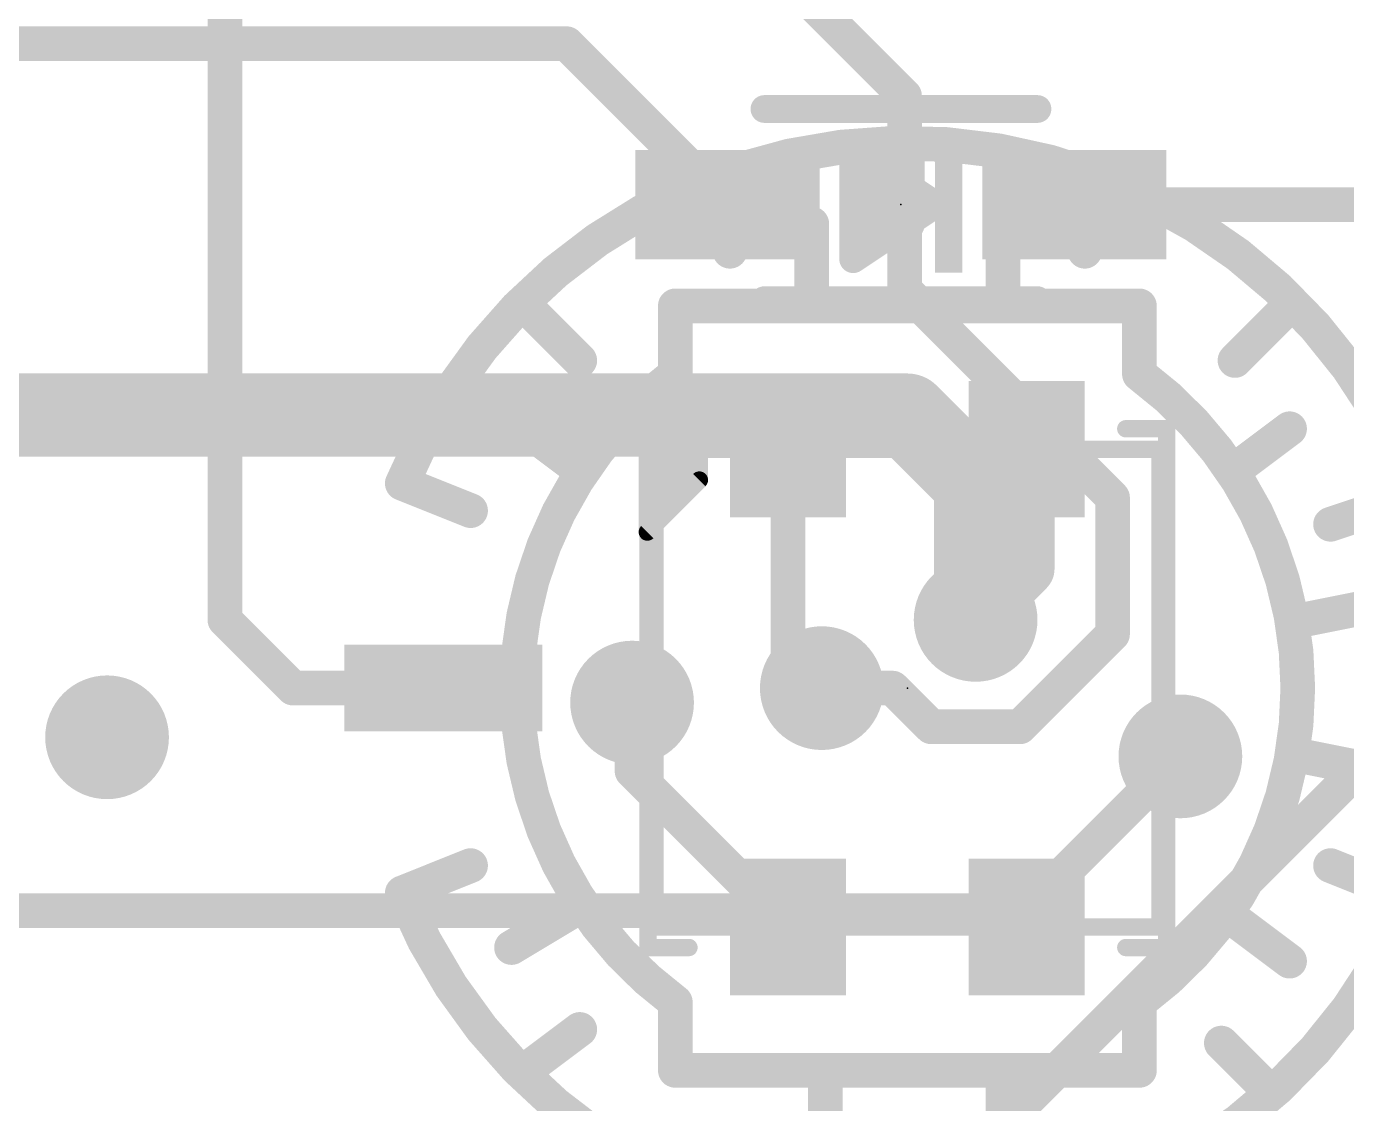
# Model space of a CAD drawing. Extents: x -30.6 to 30.6, y -30.6 to 30.6.
# Drawn here: x 16.05 to 25.72, y -25.54 to -17.65 of the extents above; entities that cross this region are included whole.
import ezdxf

# ---------------------------------------------------------------- set-up
doc = ezdxf.new("R2010")
doc.units = 0
for name, color, linetype in [('1', 12, 'CONTINUOUS'), ('16', 5, 'CONTINUOUS'), ('18', 110, 'CONTINUOUS'), ('21', 40, 'CONTINUOUS'), ('22', 53, 'CONTINUOUS'), ('23', 40, 'CONTINUOUS'), ('24', 6, 'CONTINUOUS')]:
    doc.layers.add(name, color=color, linetype=linetype)

# ---------------------------------------------------------------- blocks, each defined once
blk = doc.blocks.new('RECT')
blk.add_solid([(-0.5, -0.5), (0.5, -0.5), (-0.5, 0.5), (0.5, 0.5)])
blk = doc.blocks.new('ROUNDV')
at = {"const_width": 0.5}
blk.add_lwpolyline([(0, -0.25, 1), (0, 0.25, 1), (0, -0.25)], format="xyb", dxfattribs=at)

msp = doc.modelspace()

# ---------------------------------------------------------------- linework, layer by layer
at = {"layer": '1'}
for points, const_width in [([(22.479, -18.161), (21.209, -16.891)], 0.254), ([(20.005, -17.78), (6.324, -17.78)], 0.254), ([(21.183, -18.958), (20.005, -17.78)], 0.254), ([(22.479, -18.161), (22.479, -19.581)], 0.254), ([(23.723, -18.958), (25.958, -18.958)], 0.254), ([(22.479, -19.581), (24.003, -21.105)], 0.254), ([(8, -20.5), (22.5, -20.5)], 0.6096), ([(22.5, -20.5), (23, -21)], 0.6096), ([(23, -21), (23, -22)], 0.6096), ([(21.464, -27.432), (27.865, -21.031)], 0.254), ([(24.003, -21.105), (24.003, -22.1049)], 0.254), ([(24.003, -22.1049), (23.3245, -22.7834)], 0.254), ([(22.3921, -22.5), (21.873, -22.5)], 0.254), ([(22.6755, -22.7834), (22.3921, -22.5)], 0.254), ([(23.3245, -22.7834), (22.6755, -22.7834)], 0.254), ([(23.37, -24.13), (24.5, -23)], 0.254), ([(12.319, -24.13), (23.37, -24.13)], 0.254)]:
    msp.add_lwpolyline(points, dxfattribs=dict(at, const_width=const_width))
for points, const_width in [([(20.0499, -17.7351, 1), (19.9601, -17.8249)], 0.127), ([(20.005, -17.8435, 1), (20.005, -17.7165)], 0.127), ([(22.5425, -18.161, 1), (22.4155, -18.161)], 0.127), ([(22.4341, -18.2059, 1), (22.5239, -18.1161)], 0.127), ([(21.1381, -19.0029, 1), (21.2279, -18.9131)], 0.127), ([(23.723, -18.8945, 1), (23.723, -19.0215)], 0.127), ([(22.5239, -19.5361, 1), (22.4341, -19.6259)], 0.127), ([(22.4155, -19.581, 1), (22.5425, -19.581)], 0.127), ([(22.6078, -20.3922, 1), (22.3922, -20.6078)], 0.3048), ([(22.5, -20.6524, 1), (22.5, -20.3476)], 0.3048), ([(23.1524, -21, 1), (22.8476, -21)], 0.3048), ([(22.8922, -21.1078, 1), (23.1078, -20.8922)], 0.3048), ([(24.0665, -21.105, 1), (23.9395, -21.105)], 0.127), ([(23.9581, -21.1499, 1), (24.0479, -21.0601)], 0.127), ([(22.8476, -22, 1), (23.1524, -22)], 0.3048), ([(23.9395, -22.1049, 1), (24.0665, -22.1049)], 0.127), ([(24.0479, -22.1498, 1), (23.9581, -22.06)], 0.127), ([(21.873, -22.4365, 1), (21.873, -22.5635)], 0.127), ([(22.437, -22.4551, 1), (22.3472, -22.5449)], 0.127), ([(22.3921, -22.5635, 1), (22.3921, -22.4365)], 0.127), ([(22.6755, -22.7199, 1), (22.6755, -22.8469)], 0.127), ([(22.6306, -22.8283, 1), (22.7204, -22.7385)], 0.127), ([(23.2796, -22.7385, 1), (23.3694, -22.8283)], 0.127), ([(23.3245, -22.8469, 1), (23.3245, -22.7199)], 0.127), ([(24.5449, -23.0449, 1), (24.4551, -22.9551)], 0.127), ([(23.3251, -24.0851, 1), (23.4149, -24.1749)], 0.127), ([(23.37, -24.1935, 1), (23.37, -24.0665)], 0.127)]:
    msp.add_lwpolyline(points, format="xyb", dxfattribs=dict(at, const_width=const_width))
at = {"layer": '16'}
for points, const_width in [([(17.5, -7.5), (17.5, -22)], 0.254), ([(22.5, -18.5), (22.5, -19.1)], 0.254), ([(21, -18.8), (21.2, -19.3)], 0.254), ([(24, -18.8), (23.8, -19.3)], 0.254), ([(21.8, -19.7), (21.8, -19.1)], 0.254), ([(23.2, -19.7), (23.2, -19.1)], 0.254), ([(19.7, -19.7), (20.1, -20.1)], 0.254), ([(20.8, -20.2), (20.8, -19.7)], 0.254), ([(21.8, -19.7), (20.8, -19.7)], 0.254), ([(23.2, -19.7), (21.8, -19.7)], 0.254), ([(24.2, -19.7), (23.2, -19.7)], 0.254), ([(24.2, -20.2), (24.2, -19.7)], 0.254), ([(25.3, -19.7), (24.9, -20.1)], 0.254), ([(20.1, -20.9), (19.7, -20.6)], 0.254), ([(24.9, -20.9), (25.3, -20.6)], 0.254), ([(23.375, -21.625), (23.375, -20.75)], 0.4064), ([(21.625, -20.75), (21.625, -22.252)], 0.254), ([(18.8, -21), (19.3, -21.2)], 0.254), ([(26.2, -21.1), (25.6, -21.3)], 0.254), ([(23, -22), (23.375, -21.625)], 0.4064), ([(25.4, -22), (25.9, -21.9)], 0.254), ([(17.5, -22), (18, -22.5)], 0.254), ([(21.625, -22.252), (21.873, -22.5)], 0.254), ([(18, -22.5), (19.1, -22.5)], 0.254), ([(20.4832, -23.1082), (20.4832, -22.606)], 0.254), ([(24.5, -23), (23.375, -24.125)], 0.254), ([(25.4, -23), (25.9, -23.1)], 0.254), ([(21.625, -24.25), (20.4832, -23.1082)], 0.254), ([(18.8, -24), (19.3, -23.8)], 0.254), ([(26.1, -24), (25.6, -23.8)], 0.254), ([(20.1, -24.1), (19.6, -24.4)], 0.254), ([(23.375, -24.125), (23.375, -24.25)], 0.254), ([(24.9, -24.2), (25.3, -24.5)], 0.254), ([(20.8, -24.8), (20.8, -25.3)], 0.254), ([(24.2, -24.8), (24.2, -25.3)], 0.254), ([(19.7, -25.3), (20.1, -25)], 0.254), ([(25.1, -25.4), (24.8, -25.1)], 0.254), ([(21.9, -25.3), (20.8, -25.3)], 0.254), ([(23.2, -25.3), (21.9, -25.3)], 0.254), ([(21.9, -25.3), (21.9, -25.9)], 0.254), ([(24.2, -25.3), (23.2, -25.3)], 0.254), ([(23.2, -25.3), (23.2, -25.9)], 0.254)]:
    msp.add_lwpolyline(points, dxfattribs=dict(at, const_width=const_width))
for points, const_width in [([(22.5635, -18.5, 1), (22.4365, -18.5)], 0.127), ([(18.8, -24, 5.1283), (18.8, -21)], 0.254), ([(21.059, -18.7764, 1), (20.941, -18.8236)], 0.127), ([(24.059, -18.8236, 1), (23.941, -18.7764)], 0.127), ([(21.8635, -19.1, 1), (21.7365, -19.1)], 0.127), ([(22.4365, -19.1, 1), (22.5635, -19.1)], 0.127), ([(23.2635, -19.1, 1), (23.1365, -19.1)], 0.127), ([(21.141, -19.3236, 1), (21.259, -19.2764)], 0.127), ([(23.741, -19.2764, 1), (23.859, -19.3236)], 0.127), ([(19.7449, -19.6551, 1), (19.6551, -19.7449)], 0.127), ([(20.8635, -19.7, 1), (20.7365, -19.7)], 0.127), ([(20.8, -19.6365, 1), (20.8, -19.7635)], 0.127), ([(21.8, -19.6365, 1), (21.8, -19.7635)], 0.127), ([(21.8, -19.7635, 1), (21.8, -19.6365)], 0.127), ([(23.2, -19.6365, 1), (23.2, -19.7635)], 0.127), ([(23.2, -19.7635, 1), (23.2, -19.6365)], 0.127), ([(24.2635, -19.7, 1), (24.1365, -19.7)], 0.127), ([(24.2, -19.7635, 1), (24.2, -19.6365)], 0.127), ([(25.3449, -19.7449, 1), (25.2551, -19.6551)], 0.127), ([(21.7365, -19.7, 1), (21.8635, -19.7)], 0.127), ([(23.1365, -19.7, 1), (23.2635, -19.7)], 0.127), ([(20.0551, -20.1449, 1), (20.1449, -20.0551)], 0.127), ([(24.8551, -20.0551, 1), (24.9449, -20.1449)], 0.127), ([(20.8, -20.2, 0.5044), (20.8, -24.8)], 0.254), ([(20.8377, -20.2511, 1), (20.7623, -20.1489)], 0.127), ([(24.2, -24.8, 0.5044), (24.2, -20.2)], 0.254), ([(24.2377, -20.1489, 1), (24.1623, -20.2511)], 0.127), ([(20.7365, -20.2, 1), (20.8635, -20.2)], 0.127), ([(24.1365, -20.2, 1), (24.2635, -20.2)], 0.127), ([(19.7381, -20.5492, 1), (19.6619, -20.6508)], 0.127), ([(25.3381, -20.6508, 1), (25.2619, -20.5492)], 0.127), ([(23.4766, -20.75, 1), (23.2734, -20.75)], 0.2032), ([(21.6885, -20.75, 1), (21.5615, -20.75)], 0.127), ([(20.0619, -20.9508, 1), (20.1381, -20.8492)], 0.127), ([(24.8619, -20.8492, 1), (24.9381, -20.9508)], 0.127), ([(18.8236, -20.941, 1), (18.7764, -21.059)], 0.127), ([(18.7412, -20.9761, 1), (18.8588, -21.0239)], 0.127), ([(19.2764, -21.259, 1), (19.3236, -21.141)], 0.127), ([(25.5799, -21.2398, 1), (25.6201, -21.3602)], 0.127), ([(23.4468, -21.6968, 1), (23.3032, -21.5532)], 0.2032), ([(23.2734, -21.625, 1), (23.4766, -21.625)], 0.2032), ([(22.9282, -21.9282, 1), (23.0718, -22.0718)], 0.2032), ([(17.5449, -21.9551, 1), (17.4551, -22.0449)], 0.127), ([(17.4365, -22, 1), (17.5635, -22)], 0.127), ([(25.3875, -21.9377, 1), (25.4125, -22.0623)], 0.127), ([(21.6699, -22.2071, 1), (21.5801, -22.2969)], 0.127), ([(21.5615, -22.252, 1), (21.6885, -22.252)], 0.127), ([(18, -22.4365, 1), (18, -22.5635)], 0.127), ([(17.9551, -22.5449, 1), (18.0449, -22.4551)], 0.127), ([(19.1, -22.5635, 1), (19.1, -22.4365)], 0.127), ([(21.8281, -22.5449, 1), (21.9179, -22.4551)], 0.127), ([(20.5467, -22.606, 1), (20.4197, -22.606)], 0.127), ([(24.5449, -23.0449, 1), (24.4551, -22.9551)], 0.127), ([(25.4125, -22.9377, 1), (25.3875, -23.0623)], 0.127), ([(20.5281, -23.0633, 1), (20.4383, -23.1531)], 0.127), ([(20.4197, -23.1082, 1), (20.5467, -23.1082)], 0.127), ([(19.3236, -23.859, 1), (19.2764, -23.741)], 0.127), ([(25.6236, -23.741, 1), (25.5764, -23.859)], 0.127), ([(18.8588, -23.9761, 1), (18.7412, -24.0239)], 0.127), ([(18.7764, -23.941, 1), (18.8236, -24.059)], 0.127), ([(20.1327, -24.1545, 1), (20.0673, -24.0455)], 0.127), ([(23.4385, -24.125, 1), (23.3115, -24.125)], 0.127), ([(23.3301, -24.0801, 1), (23.4199, -24.1699)], 0.127), ([(24.9381, -24.1492, 1), (24.8619, -24.2508)], 0.127), ([(21.5801, -24.2949, 1), (21.6699, -24.2051)], 0.127), ([(23.3115, -24.25, 1), (23.4385, -24.25)], 0.127), ([(19.5673, -24.3455, 1), (19.6327, -24.4545)], 0.127), ([(25.2619, -24.5508, 1), (25.3381, -24.4492)], 0.127), ([(20.8635, -24.8, 1), (20.7365, -24.8)], 0.127), ([(20.7623, -24.8511, 1), (20.8377, -24.7489)], 0.127), ([(24.2635, -24.8, 1), (24.1365, -24.8)], 0.127), ([(24.1623, -24.7489, 1), (24.2377, -24.8511)], 0.127), ([(20.1381, -25.0508, 1), (20.0619, -24.9492)], 0.127), ([(24.8449, -25.0551, 1), (24.7551, -25.1449)], 0.127), ([(19.6619, -25.2492, 1), (19.7381, -25.3508)], 0.127), ([(20.8, -25.2365, 1), (20.8, -25.3635)], 0.127), ([(20.7365, -25.3, 1), (20.8635, -25.3)], 0.127), ([(21.9, -25.2365, 1), (21.9, -25.3635)], 0.127), ([(21.9635, -25.3, 1), (21.8365, -25.3)], 0.127), ([(21.9, -25.3635, 1), (21.9, -25.2365)], 0.127), ([(23.2, -25.2365, 1), (23.2, -25.3635)], 0.127), ([(23.2635, -25.3, 1), (23.1365, -25.3)], 0.127), ([(23.2, -25.3635, 1), (23.2, -25.2365)], 0.127), ([(24.1365, -25.3, 1), (24.2635, -25.3)], 0.127), ([(24.2, -25.3635, 1), (24.2, -25.2365)], 0.127), ([(25.0551, -25.4449, 1), (25.1449, -25.3551)], 0.127)]:
    msp.add_lwpolyline(points, format="xyb", dxfattribs=dict(at, const_width=const_width))
at = {"layer": '21', "const_width": 0.2032}
for points in [[(21.453, -18.258), (23.453, -18.258)], [(22.103, -19.358), (22.103, -18.558)], [(22.103, -18.558), (22.703, -18.958)], [(22.253, -19.158), (22.253, -18.758)], [(22.253, -18.758), (22.553, -18.958)], [(22.703, -18.958), (22.103, -19.358)], [(22.253, -18.8976), (22.4624, -18.8976)], [(22.553, -18.958), (22.253, -19.158)], [(22.253, -19.1008), (22.3388, -19.1008)], [(23.453, -19.658), (21.453, -19.658)]]:
    msp.add_lwpolyline(points, dxfattribs=at)
at = {"layer": '21', "const_width": 0.1016}
for points in [[(21.453, -18.2072, 1), (21.453, -18.3088)], [(23.453, -18.3088, 1), (23.453, -18.2072)], [(22.1538, -18.558, 1), (22.0522, -18.558)], [(22.1312, -18.5157, 1), (22.0748, -18.6003)], [(22.3038, -18.758, 1), (22.2022, -18.758)], [(22.2812, -18.7157, 1), (22.2248, -18.8003)], [(22.253, -18.8468, 1), (22.253, -18.9484)], [(22.4624, -18.9484, 1), (22.4624, -18.8468)], [(22.5812, -19.0003, 1), (22.5248, -18.9157)], [(22.7312, -19.0003, 1), (22.6748, -18.9157)], [(22.5248, -19.0003, 1), (22.5812, -18.9157)], [(22.6748, -19.0003, 1), (22.7312, -18.9157)], [(22.253, -19.05, 1), (22.253, -19.1516)], [(22.3388, -19.1516, 1), (22.3388, -19.05)], [(22.2248, -19.1157, 1), (22.2812, -19.2003)], [(22.2022, -19.158, 1), (22.3038, -19.158)], [(22.0748, -19.3157, 1), (22.1312, -19.4003)], [(22.0522, -19.358, 1), (22.1538, -19.358)], [(21.453, -19.6072, 1), (21.453, -19.7088)], [(23.453, -19.7088, 1), (23.453, -19.6072)]]:
    msp.add_lwpolyline(points, format="xyb", dxfattribs=at)
at = {"layer": '22', "const_width": 0.127}
for points in [[(20.595, -20.595), (20.976, -20.595)], [(20.595, -21.357), (20.595, -20.595)], [(20.9, -20.6), (20.6, -20.6)], [(20.6, -20.6), (20.6, -24.4)], [(20.976, -20.595), (20.976, -20.976)], [(24.1, -20.6), (24.4, -20.6)], [(24.4, -20.6), (24.4, -24.4)], [(20.595, -20.701), (20.976, -20.701)], [(20.65, -24.25), (20.65, -20.75)], [(20.65, -20.75), (24.35, -20.75)], [(24.35, -20.75), (24.35, -24.25)], [(20.595, -20.828), (20.976, -20.828)], [(20.595, -20.955), (20.976, -20.955)], [(20.976, -20.976), (20.595, -21.357)], [(20.595, -21.082), (20.87, -21.082)], [(20.595, -21.209), (20.743, -21.209)], [(20.595, -21.336), (20.616, -21.336)], [(24.35, -24.25), (20.65, -24.25)], [(20.6, -24.4), (20.9, -24.4)], [(24.4, -24.4), (24.1, -24.4)]]:
    msp.add_lwpolyline(points, dxfattribs=at)
at = {"layer": '22', "const_width": 0.0635}
for points in [[(20.595, -20.5633, 1), (20.595, -20.6268)], [(20.6268, -20.595, 1), (20.5633, -20.595)], [(20.6, -20.5683, 1), (20.6, -20.6318)], [(20.6318, -20.6, 1), (20.5683, -20.6)], [(20.9, -20.6318, 1), (20.9, -20.5683)], [(21.0078, -20.595, 1), (20.9443, -20.595)], [(20.976, -20.6268, 1), (20.976, -20.5633)], [(24.1, -20.5683, 1), (24.1, -20.6318)], [(24.4318, -20.6, 1), (24.3683, -20.6)], [(24.4, -20.6318, 1), (24.4, -20.5683)], [(20.595, -20.6693, 1), (20.595, -20.7327)], [(20.65, -20.7183, 1), (20.65, -20.7817)], [(20.6818, -20.75, 1), (20.6183, -20.75)], [(20.976, -20.7327, 1), (20.976, -20.6693)], [(24.3818, -20.75, 1), (24.3183, -20.75)], [(24.35, -20.7817, 1), (24.35, -20.7183)], [(20.595, -20.7963, 1), (20.595, -20.8597)], [(20.976, -20.8597, 1), (20.976, -20.7963)], [(20.595, -20.9233, 1), (20.595, -20.9868)], [(20.9443, -20.976, 1), (21.0078, -20.976)], [(20.9985, -20.9985, 1), (20.9535, -20.9535)], [(20.976, -20.9868, 1), (20.976, -20.9233)], [(20.595, -21.0503, 1), (20.595, -21.1137)], [(20.87, -21.1137, 1), (20.87, -21.0503)], [(20.595, -21.1773, 1), (20.595, -21.2407)], [(20.743, -21.2407, 1), (20.743, -21.1773)], [(20.595, -21.3043, 1), (20.595, -21.3678)], [(20.616, -21.3678, 1), (20.616, -21.3043)], [(20.5725, -21.3345, 1), (20.6175, -21.3795)], [(20.5633, -21.357, 1), (20.6268, -21.357)], [(20.65, -24.2183, 1), (20.65, -24.2817)], [(20.6183, -24.25, 1), (20.6818, -24.25)], [(24.3183, -24.25, 1), (24.3818, -24.25)], [(24.35, -24.2817, 1), (24.35, -24.2183)], [(20.6, -24.3683, 1), (20.6, -24.4318)], [(20.5683, -24.4, 1), (20.6318, -24.4)], [(20.9, -24.4318, 1), (20.9, -24.3683)], [(24.1, -24.3683, 1), (24.1, -24.4318)], [(24.3683, -24.4, 1), (24.4318, -24.4)], [(24.4, -24.4318, 1), (24.4, -24.3683)]]:
    msp.add_lwpolyline(points, format="xyb", dxfattribs=at)
at = {"layer": '23'}
msp.add_point((22.453, -18.958), dxfattribs=at)
at = {"layer": '24'}
msp.add_point((22.5, -22.5), dxfattribs=at)
msp.add_point((22.5, -22.5), dxfattribs=at)

# ---------------------------------------------------------------- block references
at = {"layer": '1', "xscale": 1.35, "yscale": 0.8, "rotation": 180}
for p in [(21.183, -18.958), (23.723, -18.958)]:
    msp.add_blockref('RECT', p, dxfattribs=at)
at = {"layer": '16', "xscale": 0.85, "rotation": 180}
for p in [(21.625, -20.75), (23.375, -20.75), (21.625, -24.25), (23.375, -24.25)]:
    msp.add_blockref('RECT', p, dxfattribs=at)
at = {"layer": '16', "xscale": 1.45, "yscale": 0.635}
msp.add_blockref('RECT', (19.1, -22.5), dxfattribs=at)
at = {"layer": '18', "xscale": 0.9064, "yscale": 0.9064}
for p in [(23, -22), (23, -22), (21.873, -22.5), (21.873, -22.5), (20.4832, -22.606), (20.4832, -22.606), (16.637, -22.86), (16.637, -22.86), (24.5, -23), (24.5, -23)]:
    msp.add_blockref('ROUNDV', p, dxfattribs=at)
at = {"layer": '21', "xscale": 0.2, "rotation": 180}
msp.add_blockref('RECT', (22.803, -18.958), dxfattribs=at)

doc.saveas('drawing.dxf')
